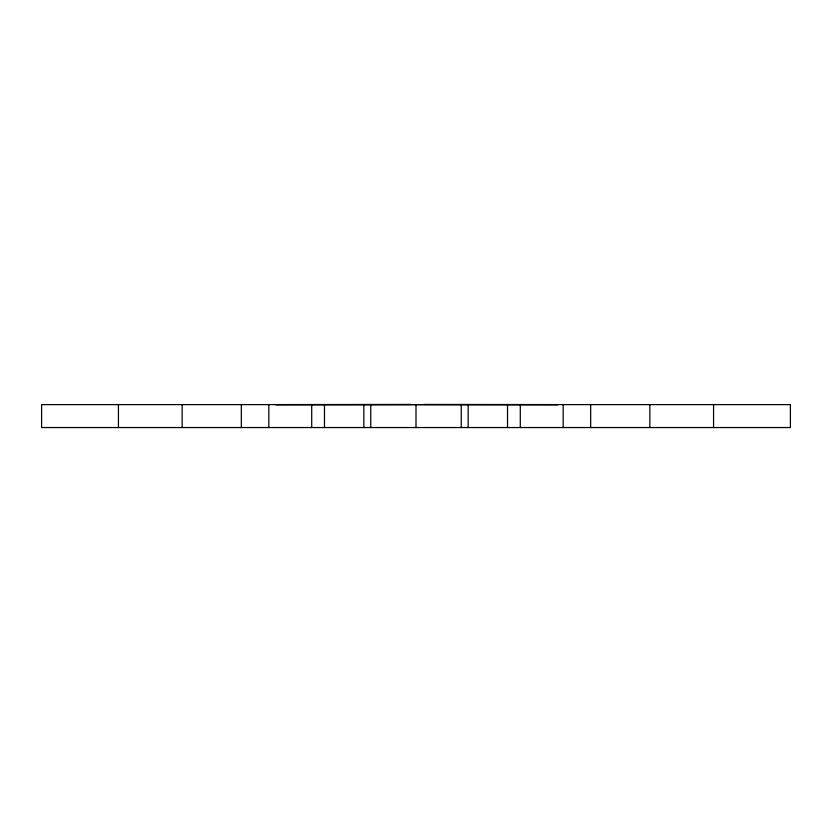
<?xml version="1.0" encoding="UTF-8"?>
<svg xmlns="http://www.w3.org/2000/svg" width="832" height="832" viewBox="0 0 832 832"><rect width="100%" height="100%" fill="white"/><g stroke="black" fill="none" stroke-linecap="round" stroke-linejoin="round"><path stroke-width="1.25" d="M410.748 404.456L275.694 404.612L557.908 404.612L423.998 404.456M713.565 404.612L713.565 427.544M649.854 404.612L649.854 427.544M590.668 404.612L590.668 427.544M563.16 404.612L563.16 427.544M520.291 404.612L520.291 427.544M507.52 404.612L507.52 427.544M468.156 404.612L468.156 427.544M461.25 404.612L461.25 427.544M416 404.612L416 427.544M370.75 404.612L370.75 427.544M363.844 404.612L363.844 427.544M324.48 404.612L324.48 427.544M311.709 404.612L311.709 427.544M268.84 404.612L268.84 427.544M241.332 404.612L241.332 427.544M182.146 404.612L182.146 427.544M118.435 404.612L118.435 427.544M790.4 404.612L41.6 404.612L41.6 427.544L790.4 427.544L790.4 404.612"/></g></svg>
